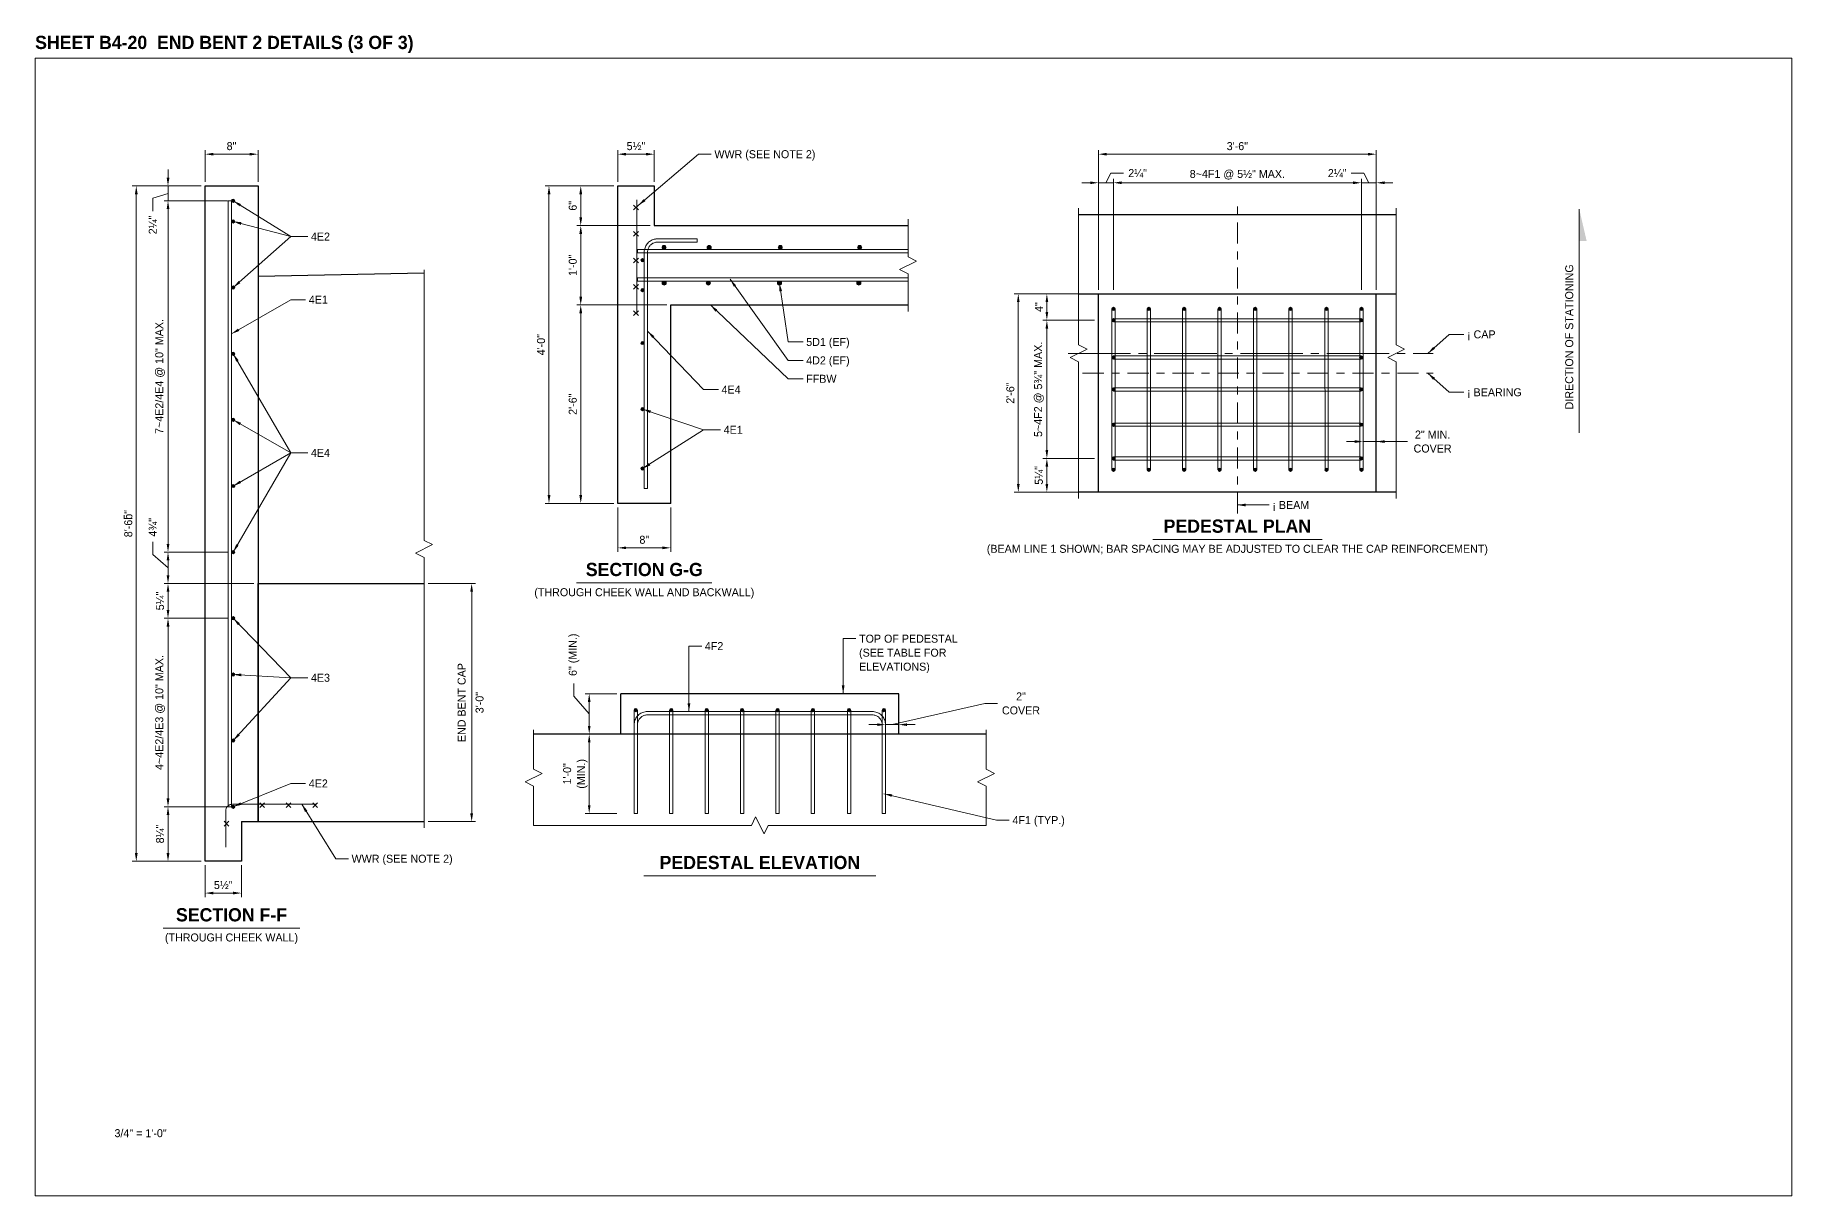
# Model space of a CAD drawing. Extents: x -1 to 861, y -26 to 2.
# Drawn here: x 839 to 861.13, y -13.33 to 1.29 of the extents above; entities that cross this region are included whole.
import ezdxf
from ezdxf.enums import TextEntityAlignment as Align

# ---------------------------------------------------------------- set-up
doc = ezdxf.new("R2010")
doc.units = 21
doc.header["$MEASUREMENT"] = 0
doc.linetypes.add('DGN4', pattern=[0.336, 0.2, -0.053, 0.03, -0.053])
doc.linetypes.add('DGN7', pattern=[0.726, 0.59, -0.053, 0.03, -0.053])
for name, color, linetype, lineweight in [('Border', 7, 'Continuous', 15), ('CL_Major', 1, 'DGN7', 9), ('CL_Minor', 7, 'DGN4', 9), ('Dimension', 7, 'Continuous', 9), ('Leader', 7, 'Continuous', 9), ('Rebar', 2, 'Continuous', 15), ('Rebar2', 2, 'Continuous', 15), ('SubStrConc', 3, 'Continuous', 30), ('SubStrConc2', 3, 'Continuous', 30), ('Symbols', 7, 'Continuous', 15), ('TextStructures', 7, 'Continuous', 9)]:
    doc.layers.add(name, color=color, linetype=linetype, lineweight=lineweight)
doc.styles.add('FDOT Bold (Large)', font='FDOTBold.ttf')
doc.styles.add('FDOT Structures', font='FDOT.ttf')
doc.styles.add('FDOT Structures Annotation', font='FDOT.ttf')

msp = doc.modelspace()

# ---------------------------------------------------------------- hatches: boundary and pattern name
at = {"layer": 'Rebar'}
h = msp.add_hatch(color=256, dxfattribs=at)
h.dxf.hatch_style = 1
edge = h.paths.add_edge_path()
edge.add_arc((841.495, -0.795), 0.0208, 0, 360)
h = msp.add_hatch(color=256, dxfattribs=at)
h.dxf.hatch_style = 1
edge = h.paths.add_edge_path()
edge.add_arc((841.495, -1.055), 0.0208, 0, 360)
h = msp.add_hatch(color=256, dxfattribs=at)
h.dxf.hatch_style = 1
edge = h.paths.add_edge_path()
edge.add_arc((846.654, -1.545), 0.0208, 0, 360)
h = msp.add_hatch(color=256, dxfattribs=at)
h.dxf.hatch_style = 1
edge = h.paths.add_edge_path()
edge.add_arc((846.924, -1.384), 0.026, 0, 360)
h = msp.add_hatch(color=256, dxfattribs=at)
h.dxf.hatch_style = 1
edge = h.paths.add_edge_path()
edge.add_arc((847.492, -1.384), 0.026, 0, 360)
h = msp.add_hatch(color=256, dxfattribs=at)
h.dxf.hatch_style = 1
edge = h.paths.add_edge_path()
edge.add_arc((848.388, -1.384), 0.026, 0, 360)
h = msp.add_hatch(color=256, dxfattribs=at)
h.dxf.hatch_style = 1
edge = h.paths.add_edge_path()
edge.add_arc((849.388, -1.384), 0.026, 0, 360)
h = msp.add_hatch(color=256, dxfattribs=at)
h.dxf.hatch_style = 1
edge = h.paths.add_edge_path()
edge.add_arc((841.495, -1.889), 0.0208, 0, 360)
h = msp.add_hatch(color=256, dxfattribs=at)
h.dxf.hatch_style = 1
edge = h.paths.add_edge_path()
edge.add_arc((846.654, -1.92), 0.0208, 0, 360)
h = msp.add_hatch(color=256, dxfattribs=at)
h.dxf.hatch_style = 1
edge = h.paths.add_edge_path()
edge.add_arc((846.925, -1.832), 0.026, 0, 360)
h = msp.add_hatch(color=256, dxfattribs=at)
h.dxf.hatch_style = 1
edge = h.paths.add_edge_path()
edge.add_arc((847.482, -1.832), 0.026, 0, 360)
h = msp.add_hatch(color=256, dxfattribs=at)
h.dxf.hatch_style = 1
edge = h.paths.add_edge_path()
edge.add_arc((848.378, -1.832), 0.026, 0, 360)
h = msp.add_hatch(color=256, dxfattribs=at)
h.dxf.hatch_style = 1
edge = h.paths.add_edge_path()
edge.add_arc((849.378, -1.832), 0.026, 0, 360)
h = msp.add_hatch(color=256, dxfattribs=at)
h.dxf.hatch_style = 1
edge = h.paths.add_edge_path()
edge.add_arc((852.585, -2.158), 0.0208, 0, 360)
h = msp.add_hatch(color=256, dxfattribs=at)
h.dxf.hatch_style = 1
edge = h.paths.add_edge_path()
edge.add_arc((853.031, -2.158), 0.0208, 0, 360)
h = msp.add_hatch(color=256, dxfattribs=at)
h.dxf.hatch_style = 1
edge = h.paths.add_edge_path()
edge.add_arc((853.478, -2.158), 0.0208, 0, 360)
h = msp.add_hatch(color=256, dxfattribs=at)
h.dxf.hatch_style = 1
edge = h.paths.add_edge_path()
edge.add_arc((853.924, -2.158), 0.0208, 0, 360)
h = msp.add_hatch(color=256, dxfattribs=at)
h.dxf.hatch_style = 1
edge = h.paths.add_edge_path()
edge.add_arc((854.371, -2.158), 0.0208, 0, 360)
h = msp.add_hatch(color=256, dxfattribs=at)
h.dxf.hatch_style = 1
edge = h.paths.add_edge_path()
edge.add_arc((854.817, -2.158), 0.0208, 0, 360)
h = msp.add_hatch(color=256, dxfattribs=at)
h.dxf.hatch_style = 1
edge = h.paths.add_edge_path()
edge.add_arc((855.272, -2.158), 0.0208, 0, 360)
h = msp.add_hatch(color=256, dxfattribs=at)
h.dxf.hatch_style = 1
edge = h.paths.add_edge_path()
edge.add_arc((855.71, -2.158), 0.0208, 0, 360)
h = msp.add_hatch(color=256, dxfattribs=at)
h.dxf.hatch_style = 1
edge = h.paths.add_edge_path()
edge.add_arc((852.588, -2.301), 0.0208, 0, 360)
h = msp.add_hatch(color=256, dxfattribs=at)
h.dxf.hatch_style = 1
edge = h.paths.add_edge_path()
edge.add_arc((855.707, -2.301), 0.0208, 0, 360)
h = msp.add_hatch(color=256, dxfattribs=at)
h.dxf.hatch_style = 1
edge = h.paths.add_edge_path()
edge.add_arc((846.654, -2.587), 0.0208, 0, 360)
h = msp.add_hatch(color=256, dxfattribs=at)
h.dxf.hatch_style = 1
edge = h.paths.add_edge_path()
edge.add_arc((841.495, -2.722), 0.0208, 0, 360)
h = msp.add_hatch(color=256, dxfattribs=at)
h.dxf.hatch_style = 1
edge = h.paths.add_edge_path()
edge.add_arc((852.588, -2.77), 0.0208, 0, 360)
h = msp.add_hatch(color=256, dxfattribs=at)
h.dxf.hatch_style = 1
edge = h.paths.add_edge_path()
edge.add_arc((855.707, -2.77), 0.0208, 0, 360)
h = msp.add_hatch(color=256, dxfattribs=at)
h.dxf.hatch_style = 1
edge = h.paths.add_edge_path()
edge.add_arc((852.588, -3.171), 0.0208, 0, 360)
h = msp.add_hatch(color=256, dxfattribs=at)
h.dxf.hatch_style = 1
edge = h.paths.add_edge_path()
edge.add_arc((855.707, -3.171), 0.0208, 0, 360)
h = msp.add_hatch(color=256, dxfattribs=at)
h.dxf.hatch_style = 1
edge = h.paths.add_edge_path()
edge.add_arc((841.495, -3.555), 0.0208, 0, 360)
h = msp.add_hatch(color=256, dxfattribs=at)
h.dxf.hatch_style = 1
edge = h.paths.add_edge_path()
edge.add_arc((846.654, -3.42), 0.0208, 0, 360)
h = msp.add_hatch(color=256, dxfattribs=at)
h.dxf.hatch_style = 1
edge = h.paths.add_edge_path()
edge.add_arc((852.588, -3.617), 0.0208, 0, 360)
h = msp.add_hatch(color=256, dxfattribs=at)
h.dxf.hatch_style = 1
edge = h.paths.add_edge_path()
edge.add_arc((855.707, -3.616), 0.0208, 0, 360)
h = msp.add_hatch(color=256, dxfattribs=at)
h.dxf.hatch_style = 1
edge = h.paths.add_edge_path()
edge.add_arc((846.654, -4.17), 0.0208, 0, 360)
h = msp.add_hatch(color=256, dxfattribs=at)
h.dxf.hatch_style = 1
edge = h.paths.add_edge_path()
edge.add_arc((852.585, -4.184), 0.0208, 0, 360)
h = msp.add_hatch(color=256, dxfattribs=at)
h.dxf.hatch_style = 1
edge = h.paths.add_edge_path()
edge.add_arc((852.588, -4.041), 0.0208, 0, 360)
h = msp.add_hatch(color=256, dxfattribs=at)
h.dxf.hatch_style = 1
edge = h.paths.add_edge_path()
edge.add_arc((853.031, -4.184), 0.0208, 0, 360)
h = msp.add_hatch(color=256, dxfattribs=at)
h.dxf.hatch_style = 1
edge = h.paths.add_edge_path()
edge.add_arc((853.478, -4.184), 0.0208, 0, 360)
h = msp.add_hatch(color=256, dxfattribs=at)
h.dxf.hatch_style = 1
edge = h.paths.add_edge_path()
edge.add_arc((853.924, -4.184), 0.0208, 0, 360)
h = msp.add_hatch(color=256, dxfattribs=at)
h.dxf.hatch_style = 1
edge = h.paths.add_edge_path()
edge.add_arc((854.371, -4.184), 0.0208, 0, 360)
h = msp.add_hatch(color=256, dxfattribs=at)
h.dxf.hatch_style = 1
edge = h.paths.add_edge_path()
edge.add_arc((854.817, -4.184), 0.0208, 0, 360)
h = msp.add_hatch(color=256, dxfattribs=at)
h.dxf.hatch_style = 1
edge = h.paths.add_edge_path()
edge.add_arc((855.272, -4.184), 0.0208, 0, 360)
h = msp.add_hatch(color=256, dxfattribs=at)
h.dxf.hatch_style = 1
edge = h.paths.add_edge_path()
edge.add_arc((855.707, -4.041), 0.0208, 0, 360)
h = msp.add_hatch(color=256, dxfattribs=at)
h.dxf.hatch_style = 1
edge = h.paths.add_edge_path()
edge.add_arc((855.71, -4.184), 0.0208, 0, 360)
h = msp.add_hatch(color=256, dxfattribs=at)
h.dxf.hatch_style = 1
edge = h.paths.add_edge_path()
edge.add_arc((841.495, -4.389), 0.0208, 0, 360)
h = msp.add_hatch(color=256, dxfattribs=at)
h.dxf.hatch_style = 1
edge = h.paths.add_edge_path()
edge.add_arc((841.495, -5.222), 0.0208, 0, 360)
h = msp.add_hatch(color=256, dxfattribs=at)
h.dxf.hatch_style = 1
edge = h.paths.add_edge_path()
edge.add_arc((841.495, -6.055), 0.0208, 0, 360)
h = msp.add_hatch(color=256, dxfattribs=at)
h.dxf.hatch_style = 1
edge = h.paths.add_edge_path()
edge.add_arc((841.495, -6.764), 0.0208, 0, 360)
h = msp.add_hatch(color=256, dxfattribs=at)
h.dxf.hatch_style = 1
edge = h.paths.add_edge_path()
edge.add_arc((846.568, -7.213), 0.0208, 0, 360)
h = msp.add_hatch(color=256, dxfattribs=at)
h.dxf.hatch_style = 1
edge = h.paths.add_edge_path()
edge.add_arc((847.015, -7.213), 0.0208, 0, 360)
h = msp.add_hatch(color=256, dxfattribs=at)
h.dxf.hatch_style = 1
edge = h.paths.add_edge_path()
edge.add_arc((847.461, -7.213), 0.0208, 0, 360)
h = msp.add_hatch(color=256, dxfattribs=at)
h.dxf.hatch_style = 1
edge = h.paths.add_edge_path()
edge.add_arc((847.907, -7.213), 0.0208, 0, 360)
h = msp.add_hatch(color=256, dxfattribs=at)
h.dxf.hatch_style = 1
edge = h.paths.add_edge_path()
edge.add_arc((848.354, -7.213), 0.0208, 0, 360)
h = msp.add_hatch(color=256, dxfattribs=at)
h.dxf.hatch_style = 1
edge = h.paths.add_edge_path()
edge.add_arc((848.8, -7.213), 0.0208, 0, 360)
h = msp.add_hatch(color=256, dxfattribs=at)
h.dxf.hatch_style = 1
edge = h.paths.add_edge_path()
edge.add_arc((849.256, -7.213), 0.0208, 0, 360)
h = msp.add_hatch(color=256, dxfattribs=at)
h.dxf.hatch_style = 1
edge = h.paths.add_edge_path()
edge.add_arc((849.693, -7.213), 0.0208, 0, 360)
h = msp.add_hatch(color=256, dxfattribs=at)
h.dxf.hatch_style = 1
edge = h.paths.add_edge_path()
edge.add_arc((841.495, -7.597), 0.0208, 0, 360)
h = msp.add_hatch(color=256, dxfattribs=at)
h.dxf.hatch_style = 1
edge = h.paths.add_edge_path()
edge.add_arc((841.495, -8.43), 0.0208, 0, 360)

# ---------------------------------------------------------------- linework, layer by layer
at = {"layer": 'CL_Major', "ltscale": 1.333333}
msp.add_line((852.014, -2.718), (856.614, -2.718), dxfattribs=at)
at = {"layer": 'CL_Minor', "ltscale": 1.333333}
for p, q in [((854.147, -4.735), (854.147, -0.834)), ((852.197, -2.968), (856.614, -2.968))]:
    msp.add_line(p, q, dxfattribs=at)
at = {"layer": 'Dimension'}
for p, q in [((841.141, -0.557), (841.141, -0.157)), ((841.245, -0.208), (841.704, -0.208)), ((841.808, -0.557), (841.808, -0.157)), ((846.341, -0.557), (846.341, -0.157)), ((846.445, -0.208), (846.695, -0.208)), ((846.799, -0.557), (846.799, -0.157)), ((852.397, -1.918), (852.397, -0.157)), ((852.501, -0.208), (855.793, -0.208)), ((855.897, -1.918), (855.897, -0.157)), ((840.674, -0.504), (840.674, -0.4)), ((841.091, -0.608), (840.224, -0.608)), ((841.091, -0.608), (840.624, -0.608)), ((840.674, -0.795), (840.674, -0.608)), ((846.291, -0.608), (845.424, -0.608)), ((846.291, -0.608), (845.824, -0.608)), ((852.293, -0.568), (852.189, -0.568)), ((852.397, -1.918), (852.397, -0.517)), ((852.397, -0.568), (852.585, -0.568)), ((852.585, -1.918), (852.585, -0.517)), ((852.585, -1.918), (852.585, -0.517)), ((855.71, -1.918), (855.71, -0.517)), ((855.71, -1.918), (855.71, -0.517)), ((855.71, -0.568), (855.897, -0.568)), ((855.897, -1.918), (855.897, -0.517)), ((856.002, -0.568), (856.106, -0.568)), ((840.274, -9.014), (840.274, -0.712)), ((841.424, -0.795), (840.624, -0.795)), ((841.424, -0.795), (840.624, -0.795)), ((845.474, -4.504), (845.474, -0.712)), ((845.874, -1.004), (845.874, -0.712)), ((840.674, -5.118), (840.674, -0.899)), ((840.674, -0.899), (840.674, -1.004)), ((846.749, -1.108), (845.824, -1.108)), ((846.749, -1.108), (845.824, -1.108)), ((845.874, -2.004), (845.874, -1.212)), ((852.347, -1.968), (851.697, -1.968)), ((846.957, -2.108), (845.824, -2.108)), ((846.957, -2.108), (845.824, -2.108)), ((845.874, -4.504), (845.874, -2.212)), ((851.387, -4.364), (851.387, -2.072)), ((851.747, -2.197), (851.747, -2.072)), ((852.347, -2.301), (851.697, -2.301)), ((852.347, -2.301), (851.697, -2.301)), ((851.747, -3.937), (851.747, -2.406)), ((855.627, -3.829), (855.522, -3.829)), ((855.731, -3.829), (855.897, -3.829)), ((856.002, -3.829), (856.106, -3.829)), ((852.347, -4.041), (851.697, -4.041)), ((851.747, -4.364), (851.747, -4.145)), ((846.291, -4.608), (845.424, -4.608)), ((846.291, -4.608), (845.824, -4.608)), ((852.347, -4.468), (851.697, -4.468)), ((846.341, -4.658), (846.341, -5.218)), ((847.008, -4.658), (847.008, -5.218)), ((841.424, -5.222), (840.624, -5.222)), ((841.424, -5.222), (840.624, -5.222)), ((846.445, -5.168), (846.904, -5.168)), ((840.674, -5.514), (840.674, -5.326)), ((841.757, -5.618), (840.624, -5.618)), ((840.674, -5.951), (840.674, -5.722)), ((843.95, -5.618), (844.55, -5.618)), ((844.5, -8.514), (844.5, -5.722)), ((841.424, -6.055), (840.624, -6.055)), ((841.424, -6.055), (840.624, -6.055)), ((840.674, -8.326), (840.674, -6.16)), ((846.33, -7.006), (845.93, -7.006)), ((845.981, -7.412), (845.981, -7.11)), ((846.33, -7.516), (845.93, -7.516)), ((846.33, -7.516), (845.93, -7.516)), ((849.61, -7.396), (849.506, -7.396)), ((849.714, -7.396), (849.881, -7.396)), ((849.985, -7.396), (850.089, -7.396)), ((841.424, -8.43), (840.624, -8.43)), ((841.424, -8.43), (840.624, -8.43)), ((840.674, -9.014), (840.674, -8.535)), ((843.95, -8.618), (844.55, -8.618)), ((846.33, -8.516), (845.93, -8.516)), ((841.091, -9.118), (840.224, -9.118)), ((841.091, -9.118), (840.624, -9.118)), ((841.141, -9.168), (841.141, -9.568)), ((841.6, -9.168), (841.6, -9.568)), ((841.245, -9.518), (841.495, -9.518))]:
    msp.add_line(p, q, dxfattribs=at)
for points in [[(841.245, -0.225), (841.141, -0.208), (841.245, -0.191)], [(841.704, -0.191), (841.808, -0.208), (841.704, -0.225)], [(852.501, -0.225), (852.397, -0.208), (852.501, -0.191)], [(855.793, -0.191), (855.897, -0.208), (855.793, -0.225)], [(840.257, -0.712), (840.274, -0.608), (840.292, -0.712)], [(840.692, -0.504), (840.674, -0.608), (840.657, -0.504)], [(845.457, -0.712), (845.474, -0.608), (845.492, -0.712)], [(852.293, -0.551), (852.397, -0.568), (852.293, -0.585)], [(856.002, -0.585), (855.897, -0.568), (856.002, -0.551)], [(840.657, -0.899), (840.674, -0.795), (840.692, -0.899)], [(840.657, -0.899), (840.674, -0.795), (840.692, -0.899)], [(845.857, -1.212), (845.874, -1.108), (845.892, -1.212)], [(851.37, -2.072), (851.387, -1.968), (851.404, -2.072)], [(845.892, -2.004), (845.874, -2.108), (845.857, -2.004)], [(845.857, -2.212), (845.874, -2.108), (845.892, -2.212)], [(851.73, -2.406), (851.747, -2.301), (851.764, -2.406)], [(855.627, -3.812), (855.731, -3.829), (855.627, -3.846)], [(856.002, -3.846), (855.897, -3.829), (856.002, -3.812)], [(851.404, -4.364), (851.387, -4.468), (851.37, -4.364)], [(845.492, -4.504), (845.474, -4.608), (845.457, -4.504)], [(845.892, -4.504), (845.874, -4.608), (845.857, -4.504)], [(840.692, -5.118), (840.674, -5.222), (840.657, -5.118)], [(840.657, -5.326), (840.674, -5.222), (840.692, -5.326)], [(846.445, -5.185), (846.341, -5.168), (846.445, -5.151)], [(846.904, -5.151), (847.008, -5.168), (846.904, -5.185)], [(844.482, -5.722), (844.5, -5.618), (844.517, -5.722)], [(840.657, -6.16), (840.674, -6.055), (840.692, -6.16)], [(845.964, -7.11), (845.981, -7.006), (845.998, -7.11)], [(845.998, -7.412), (845.981, -7.516), (845.964, -7.412)], [(845.964, -7.62), (845.981, -7.516), (845.998, -7.62)], [(849.61, -7.379), (849.714, -7.396), (849.61, -7.413)], [(849.985, -7.413), (849.881, -7.396), (849.985, -7.379)], [(840.692, -8.326), (840.674, -8.43), (840.657, -8.326)], [(840.657, -8.535), (840.674, -8.43), (840.692, -8.535)], [(844.517, -8.514), (844.5, -8.618), (844.482, -8.514)], [(845.998, -8.412), (845.981, -8.516), (845.964, -8.412)], [(840.292, -9.014), (840.274, -9.118), (840.257, -9.014)], [(840.692, -9.014), (840.674, -9.118), (840.657, -9.014)]]:
    msp.add_solid(points, dxfattribs=at)
at = {"layer": 'Leader'}
for p, q in [((841.495, -0.795), (842.221, -1.246)), ((841.495, -1.055), (842.221, -1.246)), ((841.495, -1.889), (842.221, -1.246)), ((842.221, -1.246), (842.435, -1.246)), ((841.495, -2.722), (842.221, -3.972)), ((846.654, -3.42), (847.421, -3.681)), ((841.495, -3.555), (842.221, -3.972)), ((846.654, -4.17), (847.421, -3.681)), ((847.421, -3.681), (847.635, -3.681)), ((841.495, -5.222), (842.221, -3.972)), ((841.495, -4.389), (842.221, -3.972)), ((842.221, -3.972), (842.435, -3.972)), ((841.495, -6.055), (842.221, -6.805)), ((841.495, -6.764), (842.221, -6.805)), ((841.495, -7.597), (842.221, -6.805)), ((842.221, -6.805), (842.435, -6.805))]:
    msp.add_line(p, q, dxfattribs=at)
for points in [[(846.599, -0.854), (847.358, -0.208), (847.518, -0.208)], [(847.758, -1.784), (848.488, -2.806), (848.675, -2.806)], [(848.378, -1.832), (848.488, -2.574), (848.675, -2.574)], [(841.474, -2.472), (842.221, -2.041), (842.408, -2.041)], [(847.508, -2.108), (848.488, -3.038), (848.675, -3.038)], [(846.716, -2.437), (847.421, -3.174), (847.608, -3.174)], [(856.547, -2.718), (856.814, -2.478), (857.001, -2.478)], [(856.547, -2.968), (856.814, -3.208), (857.001, -3.208)], [(854.147, -4.628), (854.547, -4.628)], [(847.238, -7.231), (847.238, -6.406), (847.398, -6.406)], [(849.181, -7.006), (849.181, -6.312), (849.341, -6.312)], [(841.495, -8.43), (842.221, -8.137), (842.408, -8.137)], [(842.36, -8.399), (842.787, -9.085), (842.947, -9.085)], [(849.693, -8.266), (851.114, -8.599), (851.274, -8.599)]]:
    msp.add_lwpolyline(points, dxfattribs=at)
for points in [[(841.495, -0.795), (841.593, -0.836), (841.575, -0.865)], [(846.599, -0.854), (846.667, -0.773), (846.69, -0.8)], [(841.495, -1.055), (841.6, -1.065), (841.592, -1.099)], [(841.495, -1.889), (841.562, -1.807), (841.585, -1.833)], [(847.758, -1.784), (847.833, -1.859), (847.804, -1.879)], [(848.378, -1.832), (848.41, -1.932), (848.376, -1.937)], [(847.508, -2.108), (847.595, -2.167), (847.571, -2.192)], [(841.474, -2.472), (841.556, -2.405), (841.573, -2.435)], [(846.716, -2.437), (846.801, -2.5), (846.776, -2.524)], [(856.547, -2.718), (856.613, -2.636), (856.636, -2.661)], [(841.495, -2.722), (841.563, -2.803), (841.533, -2.821)], [(856.547, -2.968), (856.636, -3.025), (856.613, -3.051)], [(846.654, -3.42), (846.758, -3.437), (846.747, -3.47)], [(841.495, -3.555), (841.594, -3.592), (841.577, -3.622)], [(846.654, -4.17), (846.732, -4.1), (846.751, -4.129)], [(841.495, -4.389), (841.577, -4.322), (841.594, -4.352)], [(854.147, -4.628), (854.251, -4.611), (854.251, -4.646)], [(841.495, -5.222), (841.533, -5.123), (841.563, -5.141)], [(841.495, -6.055), (841.58, -6.118), (841.555, -6.142)], [(841.495, -6.764), (841.6, -6.752), (841.598, -6.787)], [(849.181, -7.006), (849.163, -6.901), (849.198, -6.901)], [(847.238, -7.231), (847.22, -7.127), (847.255, -7.127)], [(841.495, -7.597), (841.553, -7.509), (841.579, -7.532)], [(841.495, -8.43), (841.585, -8.375), (841.598, -8.407)], [(842.36, -8.399), (842.43, -8.478), (842.4, -8.497)], [(849.693, -8.266), (849.799, -8.273), (849.791, -8.306)]]:
    msp.add_solid(points, dxfattribs=at)
at = {"layer": 'Rebar'}
for p, q in [((841.433, -0.795), (841.474, -0.795)), ((847.341, -1.274), (847.341, -1.316)), ((846.591, -1.452), (846.591, -1.41)), ((846.591, -1.806), (846.591, -1.764)), ((852.564, -2.158), (852.606, -2.158)), ((853.01, -2.158), (853.052, -2.158)), ((853.457, -2.158), (853.499, -2.158)), ((853.903, -2.158), (853.945, -2.158)), ((854.35, -2.158), (854.391, -2.158)), ((854.796, -2.158), (854.838, -2.158)), ((855.251, -2.158), (855.293, -2.158)), ((855.689, -2.158), (855.731, -2.158)), ((852.588, -2.322), (852.588, -2.281)), ((855.707, -2.322), (855.707, -2.281)), ((852.588, -2.791), (852.588, -2.749)), ((855.707, -2.791), (855.707, -2.749)), ((852.588, -3.192), (852.588, -3.15)), ((855.707, -3.192), (855.707, -3.15)), ((852.588, -3.637), (852.588, -3.596)), ((855.707, -3.637), (855.707, -3.596)), ((852.564, -4.184), (852.606, -4.184)), ((852.588, -4.062), (852.588, -4.02)), ((853.01, -4.184), (853.052, -4.184)), ((853.457, -4.184), (853.499, -4.184)), ((853.903, -4.184), (853.945, -4.184)), ((854.35, -4.184), (854.391, -4.184)), ((854.796, -4.184), (854.838, -4.184)), ((855.252, -4.184), (855.293, -4.184)), ((855.689, -4.184), (855.731, -4.184)), ((855.707, -4.062), (855.707, -4.02)), ((846.675, -4.42), (846.716, -4.42)), ((846.547, -7.213), (846.589, -7.213)), ((846.589, -7.213), (846.547, -7.213)), ((846.994, -7.213), (847.035, -7.213)), ((847.035, -7.213), (846.994, -7.213)), ((847.44, -7.213), (847.482, -7.213)), ((847.482, -7.213), (847.44, -7.213)), ((847.887, -7.213), (847.928, -7.213)), ((847.928, -7.213), (847.887, -7.213)), ((848.333, -7.213), (848.375, -7.213)), ((848.375, -7.213), (848.333, -7.213)), ((848.779, -7.213), (848.821, -7.213)), ((848.821, -7.213), (848.779, -7.213)), ((849.235, -7.213), (849.276, -7.213)), ((849.276, -7.213), (849.235, -7.213)), ((849.672, -7.213), (849.714, -7.213)), ((849.714, -7.213), (849.672, -7.213)), ((841.433, -8.43), (841.474, -8.43)), ((846.589, -8.516), (846.547, -8.516)), ((846.589, -8.516), (846.547, -8.516)), ((846.589, -8.516), (846.547, -8.516)), ((846.547, -8.516), (846.589, -8.516)), ((846.589, -8.516), (846.547, -8.516)), ((846.589, -8.516), (846.547, -8.516)), ((846.994, -8.516), (847.035, -8.516)), ((847.035, -8.516), (846.994, -8.516)), ((847.44, -8.516), (847.482, -8.516)), ((847.482, -8.516), (847.44, -8.516)), ((847.887, -8.516), (847.928, -8.516)), ((847.928, -8.516), (847.887, -8.516)), ((848.333, -8.516), (848.375, -8.516)), ((848.375, -8.516), (848.333, -8.516)), ((848.779, -8.516), (848.821, -8.516)), ((848.821, -8.516), (848.779, -8.516)), ((849.235, -8.516), (849.277, -8.516)), ((849.276, -8.516), (849.235, -8.516)), ((849.672, -8.516), (849.714, -8.516)), ((849.714, -8.516), (849.672, -8.516)), ((849.672, -8.516), (849.714, -8.516)), ((849.672, -8.516), (849.714, -8.516)), ((849.672, -8.516), (849.714, -8.516)), ((849.672, -8.516), (849.714, -8.516))]:
    msp.add_line(p, q, dxfattribs=at)
for points in [[(841.433, -8.43), (841.433, -0.795)], [(841.474, -8.43), (841.474, -0.795)], [(846.675, -4.42), (846.674, -1.441), (846.675, -1.427), (846.677, -1.414), (846.68, -1.4), (846.684, -1.387), (846.689, -1.374), (846.695, -1.362), (846.702, -1.35), (846.71, -1.339), (846.719, -1.328), (846.728, -1.318), (846.739, -1.31), (846.75, -1.302), (846.762, -1.295), (846.774, -1.288), (846.787, -1.283), (846.8, -1.28), (846.814, -1.277), (846.827, -1.275), (846.82, -1.275), (846.82, -1.274), (847.341, -1.274)], [(846.716, -4.42), (846.716, -1.442), (846.717, -1.431), (846.718, -1.421), (846.72, -1.41), (846.723, -1.401), (846.727, -1.391), (846.731, -1.382), (846.737, -1.373), (846.743, -1.364), (846.749, -1.356), (846.757, -1.349), (846.764, -1.342), (846.773, -1.336), (846.782, -1.331), (846.791, -1.327), (846.801, -1.323), (846.81, -1.32), (846.821, -1.318), (846.831, -1.317), (846.862, -1.315), (846.862, -1.316), (847.341, -1.316)], [(849.998, -1.41), (846.591, -1.41)], [(849.998, -1.451), (846.591, -1.452)], [(849.998, -1.764), (846.591, -1.764)], [(849.998, -1.806), (846.591, -1.806)], [(852.564, -4.184), (852.564, -2.158)], [(852.606, -4.184), (852.606, -2.158)], [(853.01, -4.184), (853.01, -2.158)], [(853.052, -4.184), (853.052, -2.158)], [(853.457, -4.184), (853.457, -2.158)], [(853.499, -4.184), (853.499, -2.158)], [(853.903, -4.184), (853.903, -2.158)], [(853.945, -4.184), (853.945, -2.158)], [(854.35, -4.184), (854.35, -2.158)], [(854.391, -4.184), (854.391, -2.158)], [(854.796, -4.184), (854.796, -2.158)], [(854.838, -4.184), (854.838, -2.158)], [(855.252, -4.184), (855.251, -2.158)], [(855.293, -4.184), (855.293, -2.158)], [(855.689, -4.184), (855.689, -2.158)], [(855.731, -4.184), (855.731, -2.158)], [(855.707, -2.281), (852.588, -2.281)], [(855.707, -2.322), (852.588, -2.322)], [(855.707, -2.749), (852.588, -2.749)], [(855.707, -2.791), (852.588, -2.791)], [(855.707, -3.15), (852.588, -3.15)], [(855.707, -3.192), (852.588, -3.192)], [(855.707, -3.596), (852.588, -3.596)], [(855.707, -3.637), (852.588, -3.637)], [(855.707, -4.02), (852.588, -4.02)], [(855.707, -4.062), (852.588, -4.062)], [(846.547, -8.516), (846.547, -7.213)], [(846.547, -7.213), (846.547, -8.516)], [(849.714, -8.516), (849.714, -7.397), (849.713, -7.383), (849.711, -7.369), (849.708, -7.354), (849.704, -7.341), (849.698, -7.327), (849.692, -7.314), (849.684, -7.302), (849.675, -7.29), (849.665, -7.28), (849.654, -7.27), (849.643, -7.261), (849.631, -7.253), (849.618, -7.247), (849.604, -7.241), (849.59, -7.237), (849.576, -7.233), (849.562, -7.232), (849.548, -7.231), (846.714, -7.231), (846.699, -7.232), (846.685, -7.233), (846.671, -7.237), (846.657, -7.241), (846.644, -7.247), (846.631, -7.253), (846.618, -7.261), (846.607, -7.27), (846.596, -7.28), (846.586, -7.29), (846.577, -7.302), (846.57, -7.314), (846.563, -7.327), (846.557, -7.341), (846.553, -7.354), (846.55, -7.369), (846.548, -7.383), (846.547, -7.397), (846.547, -8.516)], [(849.714, -8.516), (849.714, -7.397), (849.713, -7.383), (849.711, -7.369), (849.708, -7.354), (849.704, -7.341), (849.698, -7.327), (849.692, -7.314), (849.684, -7.302), (849.675, -7.29), (849.665, -7.28), (849.654, -7.27), (849.643, -7.261), (849.631, -7.253), (849.618, -7.247), (849.604, -7.241), (849.59, -7.237), (849.576, -7.233), (849.562, -7.232), (849.548, -7.231), (846.714, -7.231), (846.699, -7.232), (846.685, -7.233), (846.671, -7.237), (846.657, -7.241), (846.644, -7.247), (846.631, -7.253), (846.618, -7.261), (846.607, -7.27), (846.596, -7.28), (846.586, -7.29), (846.577, -7.302), (846.57, -7.314), (846.563, -7.327), (846.557, -7.341), (846.553, -7.354), (846.55, -7.369), (846.548, -7.383), (846.547, -7.397), (846.547, -8.516)], [(849.714, -8.516), (849.714, -7.397), (849.713, -7.383), (849.711, -7.369), (849.708, -7.354), (849.704, -7.341), (849.698, -7.327), (849.692, -7.314), (849.684, -7.302), (849.675, -7.29), (849.665, -7.28), (849.654, -7.27), (849.643, -7.261), (849.631, -7.253), (849.618, -7.247), (849.604, -7.241), (849.59, -7.237), (849.576, -7.233), (849.562, -7.232), (849.548, -7.231), (846.714, -7.231), (846.699, -7.232), (846.685, -7.233), (846.671, -7.237), (846.657, -7.241), (846.644, -7.247), (846.631, -7.253), (846.618, -7.261), (846.607, -7.27), (846.596, -7.28), (846.586, -7.29), (846.577, -7.302), (846.57, -7.314), (846.563, -7.327), (846.557, -7.341), (846.553, -7.354), (846.55, -7.369), (846.548, -7.383), (846.547, -7.397), (846.547, -8.516)], [(849.714, -8.516), (849.714, -7.397), (849.713, -7.383), (849.711, -7.369), (849.708, -7.354), (849.704, -7.341), (849.698, -7.327), (849.692, -7.314), (849.684, -7.302), (849.675, -7.29), (849.665, -7.28), (849.654, -7.27), (849.643, -7.261), (849.631, -7.253), (849.618, -7.247), (849.604, -7.241), (849.59, -7.237), (849.576, -7.233), (849.562, -7.232), (849.548, -7.231), (846.714, -7.231), (846.699, -7.232), (846.685, -7.233), (846.671, -7.237), (846.657, -7.241), (846.644, -7.247), (846.631, -7.253), (846.618, -7.261), (846.607, -7.27), (846.596, -7.28), (846.586, -7.29), (846.577, -7.302), (846.57, -7.314), (846.563, -7.327), (846.557, -7.341), (846.553, -7.354), (846.55, -7.369), (846.548, -7.383), (846.547, -7.397), (846.547, -8.516)], [(846.589, -8.516), (846.589, -7.213)], [(846.589, -7.213), (846.589, -8.516)], [(849.672, -8.516), (849.672, -7.398), (849.672, -7.387), (849.67, -7.376), (849.668, -7.365), (849.665, -7.355), (849.661, -7.345), (849.656, -7.335), (849.65, -7.326), (849.643, -7.317), (849.636, -7.309), (849.628, -7.302), (849.619, -7.295), (849.61, -7.289), (849.6, -7.284), (849.59, -7.28), (849.58, -7.277), (849.569, -7.275), (849.558, -7.273), (849.547, -7.273), (846.714, -7.273), (846.703, -7.273), (846.692, -7.275), (846.682, -7.277), (846.671, -7.28), (846.661, -7.284), (846.652, -7.289), (846.642, -7.295), (846.634, -7.302), (846.626, -7.309), (846.618, -7.317), (846.612, -7.326), (846.606, -7.335), (846.601, -7.345), (846.597, -7.355), (846.593, -7.365), (846.591, -7.376), (846.589, -7.387), (846.589, -7.398), (846.589, -8.516)], [(849.672, -8.516), (849.672, -7.398), (849.672, -7.387), (849.67, -7.376), (849.668, -7.365), (849.665, -7.355), (849.661, -7.345), (849.656, -7.335), (849.65, -7.326), (849.643, -7.317), (849.636, -7.309), (849.628, -7.302), (849.619, -7.295), (849.61, -7.289), (849.6, -7.284), (849.59, -7.28), (849.58, -7.277), (849.569, -7.275), (849.558, -7.273), (849.547, -7.273), (846.714, -7.273), (846.703, -7.273), (846.692, -7.275), (846.682, -7.277), (846.671, -7.28), (846.661, -7.284), (846.652, -7.289), (846.642, -7.295), (846.634, -7.302), (846.626, -7.309), (846.618, -7.317), (846.612, -7.326), (846.606, -7.335), (846.601, -7.345), (846.597, -7.355), (846.593, -7.365), (846.591, -7.376), (846.589, -7.387), (846.589, -7.398), (846.589, -8.516)], [(849.672, -8.516), (849.672, -7.398), (849.672, -7.387), (849.67, -7.376), (849.668, -7.365), (849.665, -7.355), (849.661, -7.345), (849.656, -7.335), (849.65, -7.326), (849.643, -7.317), (849.636, -7.309), (849.628, -7.302), (849.619, -7.295), (849.61, -7.289), (849.6, -7.284), (849.59, -7.28), (849.58, -7.277), (849.569, -7.275), (849.558, -7.273), (849.547, -7.273), (846.714, -7.273), (846.703, -7.273), (846.692, -7.275), (846.682, -7.277), (846.671, -7.28), (846.661, -7.284), (846.651, -7.289), (846.642, -7.295), (846.634, -7.302), (846.626, -7.309), (846.618, -7.317), (846.612, -7.326), (846.606, -7.335), (846.601, -7.345), (846.597, -7.355), (846.593, -7.365), (846.591, -7.376), (846.589, -7.387), (846.589, -7.398), (846.589, -8.516)], [(849.672, -8.516), (849.672, -7.398), (849.672, -7.387), (849.67, -7.376), (849.668, -7.365), (849.665, -7.355), (849.661, -7.345), (849.656, -7.335), (849.65, -7.326), (849.643, -7.317), (849.636, -7.309), (849.628, -7.302), (849.619, -7.295), (849.61, -7.289), (849.6, -7.284), (849.59, -7.28), (849.58, -7.277), (849.569, -7.275), (849.558, -7.273), (849.547, -7.273), (846.714, -7.273), (846.703, -7.273), (846.692, -7.275), (846.682, -7.277), (846.671, -7.28), (846.661, -7.284), (846.651, -7.289), (846.642, -7.295), (846.634, -7.302), (846.626, -7.309), (846.618, -7.317), (846.612, -7.326), (846.606, -7.335), (846.601, -7.345), (846.597, -7.355), (846.593, -7.365), (846.591, -7.376), (846.589, -7.387), (846.589, -7.398), (846.589, -8.516)], [(846.994, -8.516), (846.994, -7.213)], [(846.994, -7.213), (846.994, -8.516)], [(847.035, -8.516), (847.035, -7.213)], [(847.035, -7.213), (847.035, -8.516)], [(847.44, -8.516), (847.44, -7.213)], [(847.44, -7.213), (847.44, -8.516)], [(847.482, -8.516), (847.482, -7.213)], [(847.482, -7.213), (847.482, -8.516)], [(847.887, -8.516), (847.887, -7.213)], [(847.887, -7.213), (847.887, -8.516)], [(847.928, -8.516), (847.928, -7.213)], [(847.928, -7.213), (847.928, -8.516)], [(848.333, -8.516), (848.333, -7.213)], [(848.333, -7.213), (848.333, -8.516)], [(848.375, -8.516), (848.375, -7.213)], [(848.375, -7.213), (848.375, -8.516)], [(848.779, -8.516), (848.779, -7.213)], [(848.779, -7.213), (848.779, -8.516)], [(848.821, -8.516), (848.821, -7.213)], [(848.821, -7.213), (848.821, -8.516)], [(849.235, -8.516), (849.235, -7.213)], [(849.235, -7.213), (849.235, -8.516)], [(849.277, -8.516), (849.276, -7.213)], [(849.276, -7.213), (849.276, -8.516)], [(849.672, -8.516), (849.672, -7.213)], [(849.672, -7.213), (849.672, -8.516)], [(849.714, -8.516), (849.714, -7.213)], [(849.714, -7.213), (849.714, -8.516)]]:
    msp.add_lwpolyline(points, dxfattribs=at)
for centre, radius in [((841.495, -0.795), 0.0208), ((841.495, -1.055), 0.0208), ((846.654, -1.545), 0.0208), ((846.924, -1.384), 0.026), ((847.492, -1.384), 0.026), ((848.388, -1.384), 0.026), ((849.388, -1.384), 0.026), ((841.495, -1.889), 0.0208), ((846.654, -1.92), 0.0208), ((846.925, -1.832), 0.026), ((847.482, -1.832), 0.026), ((848.378, -1.832), 0.026), ((849.378, -1.832), 0.026), ((852.585, -2.158), 0.0208), ((853.031, -2.158), 0.0208), ((853.478, -2.158), 0.0208), ((853.924, -2.158), 0.0208), ((854.371, -2.158), 0.0208), ((854.817, -2.158), 0.0208), ((855.272, -2.158), 0.0208), ((855.71, -2.158), 0.0208), ((852.588, -2.301), 0.0208), ((855.707, -2.301), 0.0208), ((846.654, -2.587), 0.0208), ((841.495, -2.722), 0.0208), ((852.588, -2.77), 0.0208), ((855.707, -2.77), 0.0208), ((852.588, -3.171), 0.0208), ((855.707, -3.171), 0.0208), ((841.495, -3.555), 0.0208), ((846.654, -3.42), 0.0208), ((852.588, -3.617), 0.0208), ((855.707, -3.616), 0.0208), ((846.654, -4.17), 0.0208), ((852.585, -4.184), 0.0208), ((852.588, -4.041), 0.0208), ((853.031, -4.184), 0.0208), ((853.478, -4.184), 0.0208), ((853.924, -4.184), 0.0208), ((854.371, -4.184), 0.0208), ((854.817, -4.184), 0.0208), ((855.272, -4.184), 0.0208), ((855.707, -4.041), 0.0208), ((855.71, -4.184), 0.0208), ((841.495, -4.389), 0.0208), ((841.495, -5.222), 0.0208), ((841.495, -6.055), 0.0208), ((841.495, -6.764), 0.0208), ((846.568, -7.213), 0.0208), ((847.015, -7.213), 0.0208), ((847.461, -7.213), 0.0208), ((847.907, -7.213), 0.0208), ((848.354, -7.213), 0.0208), ((848.8, -7.213), 0.0208), ((849.256, -7.213), 0.0208), ((849.693, -7.213), 0.0208), ((841.495, -7.597), 0.0208), ((841.495, -8.43), 0.0208)]:
    msp.add_circle(centre, radius, dxfattribs=at)
at = {"layer": 'Rebar2'}
for p, q in [((846.541, -0.908), (846.6, -0.849)), ((846.541, -0.849), (846.6, -0.908)), ((846.541, -1.241), (846.6, -1.183)), ((846.541, -1.183), (846.6, -1.241)), ((846.541, -1.575), (846.6, -1.516)), ((846.541, -1.516), (846.6, -1.575)), ((846.541, -1.908), (846.6, -1.849)), ((846.541, -1.849), (846.6, -1.908)), ((846.541, -2.241), (846.6, -2.183)), ((846.541, -2.183), (846.6, -2.241)), ((841.831, -8.44), (841.889, -8.381)), ((841.831, -8.381), (841.889, -8.44)), ((842.164, -8.44), (842.223, -8.381)), ((842.164, -8.381), (842.223, -8.44)), ((842.497, -8.44), (842.556, -8.381)), ((842.497, -8.381), (842.556, -8.44)), ((841.383, -8.673), (841.442, -8.614)), ((841.383, -8.614), (841.442, -8.673))]:
    msp.add_line(p, q, dxfattribs=at)
for points in [[(846.582, -2.222), (846.581, -0.785)], [(841.402, -8.941), (841.402, -8.482), (841.403, -8.468), (841.407, -8.454), (841.413, -8.441), (841.421, -8.429), (841.431, -8.419), (841.443, -8.41), (841.456, -8.404), (841.47, -8.4), (841.485, -8.399), (842.547, -8.399)]]:
    msp.add_lwpolyline(points, dxfattribs=at)
at = {"layer": 'SubStrConc'}
for points in [[(852.147, -0.968), (856.147, -0.968)], [(847.008, -1.108), (849.998, -1.108)], [(841.808, -1.745), (843.9, -1.703)], [(852.147, -1.968), (856.147, -1.968)], [(847.008, -2.108), (849.998, -2.108)], [(852.397, -4.468), (852.147, -4.468)], [(856.147, -4.468), (855.897, -4.468)], [(841.808, -5.618), (843.9, -5.618)], [(841.808, -8.618), (841.808, -5.618)], [(850.981, -7.516), (845.281, -7.516)], [(841.808, -8.618), (843.9, -8.618)]]:
    msp.add_lwpolyline(points, dxfattribs=at)
at = {"layer": 'SubStrConc2'}
for points in [[(841.141, -9.118), (841.141, -0.608)], [(841.141, -0.608), (841.808, -0.608)], [(841.141, -9.118), (841.141, -0.608)], [(841.808, -0.608), (841.808, -8.618)], [(846.341, -4.608), (846.341, -0.608)], [(846.341, -0.608), (846.799, -0.608)], [(846.799, -0.608), (846.799, -1.108)], [(846.799, -1.108), (847.008, -1.108)], [(852.397, -4.468), (852.397, -1.968)], [(855.897, -4.468), (855.897, -1.968)], [(847.008, -4.608), (847.008, -2.108)], [(847.008, -4.608), (846.341, -4.608)], [(855.897, -4.468), (852.397, -4.468)], [(849.881, -7.006), (846.381, -7.006)], [(846.381, -7.516), (846.381, -7.006)], [(846.381, -7.006), (846.381, -7.006)], [(846.381, -7.516), (846.381, -7.006)], [(846.381, -7.006), (846.381, -7.006)], [(849.881, -7.516), (849.881, -7.006)], [(849.881, -7.516), (846.381, -7.516)], [(841.6, -8.618), (841.808, -8.618)], [(841.6, -8.618), (841.6, -9.118)], [(841.6, -9.118), (841.141, -9.118)]]:
    msp.add_lwpolyline(points, dxfattribs=at)
at = {"layer": 'Symbols'}
msp.add_line((858.455, -3.718), (858.455, -0.902), dxfattribs=at)
for points in [[(849.998, -2.188), (849.998, -1.714), (849.891, -1.661), (850.105, -1.554), (849.998, -1.501), (849.998, -1.028)], [(852.147, -4.548), (852.147, -2.825), (852.041, -2.771), (852.254, -2.665), (852.147, -2.611), (852.147, -0.888)], [(856.147, -4.548), (856.147, -2.825), (856.041, -2.771), (856.254, -2.665), (856.147, -2.611), (856.147, -0.888)], [(843.9, -8.698), (843.9, -5.288), (843.793, -5.235), (844.006, -5.128), (843.9, -5.075), (843.9, -1.665)], [(845.281, -8.666), (845.281, -8.171), (845.174, -8.117), (845.387, -8.011), (845.281, -7.957), (845.281, -7.462)], [(850.981, -8.666), (850.981, -8.171), (850.874, -8.117), (851.087, -8.011), (850.981, -7.957), (850.981, -7.462)], [(845.281, -8.666), (848.024, -8.666), (848.077, -8.559), (848.184, -8.772), (848.237, -8.666), (850.981, -8.666)]]:
    msp.add_lwpolyline(points, dxfattribs=at)
msp.add_solid([(858.455, -0.902), (858.455, -1.302), (858.548, -1.302)], dxfattribs=at)
at = {"layer": 'TextStructures'}
for p, q in [((853.08, -5.065), (855.215, -5.065)), ((845.822, -5.611), (847.527, -5.611)), ((846.667, -9.302), (849.594, -9.302)), ((840.614, -9.961), (842.335, -9.961))]:
    msp.add_line(p, q, dxfattribs=at)

# ---------------------------------------------------------------- texts
at = {"layer": 'Border', "style": 'FDOT Bold (Large)'}
msp.add_text('SHEET B4-20  END BENT 2 DETAILS (3 OF 3)', height=0.16667, dxfattribs=at).set_placement((839, 1.067), align=Align.BOTTOM_LEFT)
at = {"layer": 'Border', "style": 'FDOT Structures'}
msp.add_text('3/4" = 1\'-0"', height=0.1008, dxfattribs=at).set_placement((840, -12.493), align=Align.TOP_LEFT)
at = {"layer": 'Dimension', "char_height": 0.1008, "attachment_point": 5, "line_spacing_factor": 1.05, "style": 'FDOT Structures Annotation', "bg_fill": 3, "box_fill_scale": 1.1, "bg_fill_color": 0}
for s, insert in [('2¼"', (852.89, -0.447)), ('2¼"', (855.405, -0.447)), ('2"\\PCOVER', (851.421, -7.129))]:
    msp.add_mtext(s, dxfattribs=dict(at, insert=insert))
at = {"layer": 'Dimension', "char_height": 0.1008, "attachment_point": 5, "rotation": 90, "line_spacing_factor": 1.05, "style": 'FDOT Structures Annotation', "bg_fill": 3, "box_fill_scale": 1.1, "bg_fill_color": 0}
for s, insert in [('2¼"', (840.483, -1.1)), ('4¾"', (840.483, -4.909)), ('6" (MIN.)', (845.789, -6.515)), ('1\'-0"\\P(MIN.)', (845.806, -8.016))]:
    msp.add_mtext(s, dxfattribs=dict(at, insert=insert))
at = {"layer": 'TextStructures', "style": 'FDOT Structures'}
for s, p in [('WWR (SEE NOTE 2)', (847.558, -0.208)), ('4E2', (842.475, -1.246)), ('4E1', (842.448, -2.041)), ('¡ CAP', (857.041, -2.478)), ('5D1 (EF)', (848.715, -2.574)), ('4D2 (EF)', (848.715, -2.806)), ('FFBW', (848.715, -3.038)), ('4E4', (847.648, -3.174)), ('¡ BEARING', (857.041, -3.208)), ('4E1', (847.675, -3.681)), ('4E4', (842.475, -3.972)), ('¡ BEAM', (854.588, -4.628)), ('4F2', (847.438, -6.406)), ('4E3', (842.475, -6.805)), ('4E2', (842.448, -8.137)), ('4F1 (TYP.)', (851.314, -8.599)), ('WWR (SEE NOTE 2)', (842.987, -9.085))]:
    msp.add_text(s, height=0.1008, dxfattribs=at).set_placement(p, align=Align.MIDDLE_LEFT)
for s, p in [('DIRECTION OF STATIONING', (858.409, -2.51)), ('END BENT CAP', (844.454, -7.118))]:
    msp.add_text(s, height=0.1008, rotation=90, dxfattribs=at).set_placement(p, align=Align.BOTTOM_CENTER)
at = {"layer": 'TextStructures'}
for s, height, style, p in [('PEDESTAL PLAN', 0.16667, 'FDOT Bold (Large)', (854.147, -5.028)), ('(BEAM LINE 1 SHOWN; BAR SPACING MAY BE ADJUSTED TO CLEAR THE CAP REINFORCEMENT)', 0.1008, 'FDOT Structures', (854.147, -5.261)), ('SECTION G-G', 0.16667, 'FDOT Bold (Large)', (846.675, -5.574)), ('(THROUGH CHEEK WALL AND BACKWALL)', 0.1008, 'FDOT Structures', (846.675, -5.808)), ('PEDESTAL ELEVATION', 0.16667, 'FDOT Bold (Large)', (848.131, -9.266)), ('SECTION F-F', 0.16667, 'FDOT Bold (Large)', (841.474, -9.925)), ('(THROUGH CHEEK WALL)', 0.1008, 'FDOT Structures', (841.474, -10.158))]:
    msp.add_text(s, height=height, dxfattribs=dict(at, style=style)).set_placement(p, align=Align.BOTTOM_CENTER)
at = {"layer": 'TextStructures', "insert": (849.381, -6.262), "char_height": 0.1008, "attachment_point": 1, "line_spacing_factor": 1.05, "style": 'FDOT Structures'}
msp.add_mtext('TOP OF PEDESTAL\\P(SEE TABLE FOR\\PELEVATIONS)', dxfattribs=at)

# ---------------------------------------------------------------- next in the draw order: linework, layer by layer
at = {"layer": 'Dimension'}
for p, q in [((852.689, -0.568), (852.793, -0.568)), ((852.689, -0.568), (855.606, -0.568)), ((855.606, -0.568), (855.502, -0.568)), ((845.981, -8.412), (845.981, -7.62))]:
    msp.add_line(p, q, dxfattribs=at)
for points in [[(852.714, -0.447), (852.554, -0.447), (852.491, -0.568)], [(855.581, -0.447), (855.741, -0.447), (855.804, -0.568)], [(840.483, -0.924), (840.483, -0.764), (840.674, -0.702)], [(840.483, -5.093), (840.483, -5.253), (840.674, -5.42)], [(845.789, -6.877), (845.789, -7.037), (845.981, -7.261)], [(851.125, -7.129), (850.965, -7.129), (849.797, -7.396)]]:
    msp.add_lwpolyline(points, dxfattribs=at)
for points in [[(852.689, -0.585), (852.585, -0.568), (852.689, -0.551)], [(852.689, -0.585), (852.585, -0.568), (852.689, -0.551)], [(855.606, -0.551), (855.71, -0.568), (855.606, -0.585)], [(855.606, -0.551), (855.71, -0.568), (855.606, -0.585)]]:
    msp.add_solid(points, dxfattribs=at)

# ---------------------------------------------------------------- next in the draw order: texts
at = {"layer": 'Dimension', "insert": (856.607, -3.829), "char_height": 0.1008, "attachment_point": 5, "line_spacing_factor": 1.05, "style": 'FDOT Structures Annotation', "bg_fill": 3, "box_fill_scale": 1.1, "bg_fill_color": 0}
msp.add_mtext('2" MIN.\\PCOVER', dxfattribs=at)

# ---------------------------------------------------------------- next in the draw order: linework, layer by layer
at = {"layer": 'Border'}
msp.add_lwpolyline([(839, -13.333), (861.133, -13.333), (861.133, 1), (839, 1)], close=True, dxfattribs=at)
at = {"layer": 'Dimension'}
msp.add_lwpolyline([(856.292, -3.829), (855.814, -3.829)], dxfattribs=at)

# ---------------------------------------------------------------- next in the draw order: texts
at = {"layer": 'Dimension', "char_height": 0.1008, "attachment_point": 5, "style": 'FDOT Structures Annotation', "bg_fill": 3, "box_fill_scale": 1.1, "bg_fill_color": 1}
for s, insert in [('8"', (841.474, -0.107)), ('5½"', (846.57, -0.107)), ('3\'-6"', (854.147, -0.107)), ('8~4F1 @ 5½" MAX.', (854.147, -0.467)), ('8"', (846.675, -5.067)), ('5½"', (841.37, -9.417))]:
    msp.add_mtext(s, dxfattribs=dict(at, insert=insert))
at = {"layer": 'Dimension', "char_height": 0.1008, "attachment_point": 5, "rotation": 90, "style": 'FDOT Structures Annotation', "bg_fill": 3, "box_fill_scale": 1.1, "bg_fill_color": 1}
for s, insert in [('6"', (845.774, -0.858)), ('1\'-0"', (845.774, -1.608)), ('4"', (851.647, -2.135)), ('7~4E2/4E4 @ 10" MAX.', (840.574, -3.009)), ('4\'-0"', (845.374, -2.608)), ('5~4F2 @ 5¾" MAX.', (851.647, -3.171)), ('2\'-6"', (851.287, -3.218)), ('2\'-6"', (845.774, -3.358)), ('5¼"', (851.647, -4.255)), ('8\'-6ƃ"', (840.174, -4.863)), ('5¼"', (840.574, -5.837)), ('4~4E2/4E3 @ 10" MAX.', (840.574, -7.243)), ('3\'-0"', (844.6, -7.118)), ('8¼"', (840.574, -8.774))]:
    msp.add_mtext(s, dxfattribs=dict(at, insert=insert))

# ---------------------------------------------------------------- next in the draw order: linework, layer by layer
at = {"layer": 'Dimension'}
for p, q in [((852.347, -1.968), (851.337, -1.968)), ((852.347, -4.041), (851.697, -4.041)), ((852.347, -4.468), (851.337, -4.468)), ((841.757, -5.618), (840.624, -5.618))]:
    msp.add_line(p, q, dxfattribs=at)
for points in [[(846.445, -0.225), (846.341, -0.208), (846.445, -0.191)], [(846.695, -0.191), (846.799, -0.208), (846.695, -0.225)], [(845.857, -0.712), (845.874, -0.608), (845.892, -0.712)], [(845.892, -1.004), (845.874, -1.108), (845.857, -1.004)], [(851.73, -2.072), (851.747, -1.968), (851.764, -2.072)], [(851.764, -2.197), (851.747, -2.301), (851.73, -2.197)], [(851.764, -3.937), (851.747, -4.041), (851.73, -3.937)], [(851.73, -4.145), (851.747, -4.041), (851.764, -4.145)], [(851.764, -4.364), (851.747, -4.468), (851.73, -4.364)], [(840.692, -5.514), (840.674, -5.618), (840.657, -5.514)], [(840.657, -5.722), (840.674, -5.618), (840.692, -5.722)], [(840.692, -5.951), (840.674, -6.055), (840.657, -5.951)], [(841.245, -9.535), (841.141, -9.518), (841.245, -9.501)], [(841.495, -9.501), (841.6, -9.518), (841.495, -9.535)]]:
    msp.add_solid(points, dxfattribs=at)

doc.saveas('drawing.dxf')
